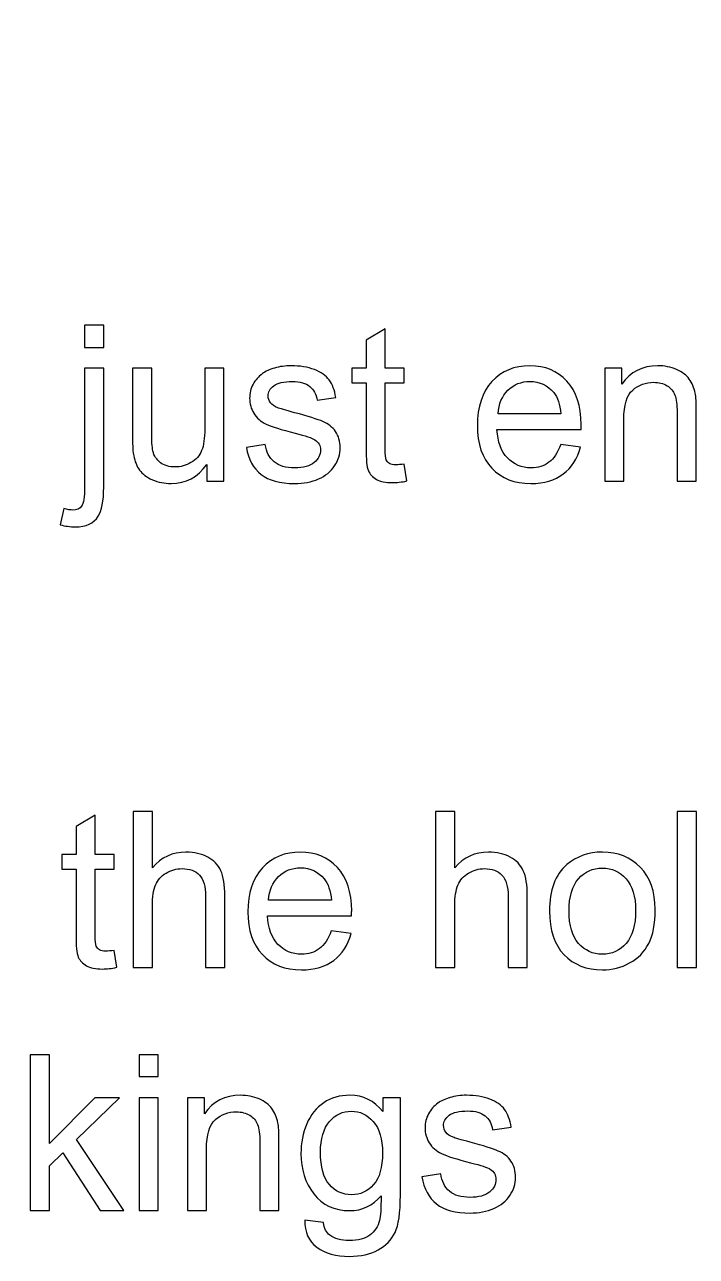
# Model space of a CAD drawing. Header units: millimetres. Extents: x -450 to 450, y -300 to 300.
# Drawn here: x -310.09 to -283.94, y -243.68 to -195.77 of the extents above; entities that cross this region are included whole.
import ezdxf

# ---------------------------------------------------------------- set-up
doc = ezdxf.new("R2010")
doc.units = ezdxf.units.MM
doc.header["$MEASUREMENT"] = 0
doc.layers.add('Layer 1', color=7, linetype='Continuous')

msp = doc.modelspace()

# ---------------------------------------------------------------- linework, layer by layer
at = {"layer": 'Layer 1', "color": 250, "lineweight": 20}
msp.add_open_spline([(-321.461, -168.1505), (-299.2962, -156.1879), (-310.5788, -223.6782), (-370.3828, -161.8616), (-370.3828, -161.8616), (-370.7652, -161.4664), (-376.4063, -158.0226), (-377.2287, -157.7008)], degree=3, knots=[0, 0, 0, 0, 0.3333333, 0.3333333, 0.3333333, 0.3333333, 1, 1, 1, 1], dxfattribs=at)
at = {"layer": 'Layer 1', "color": 250}
for points, knots in [([(-307.7544, -208.3247), (-307.7544, -208.3247), (-307.7544, -207.4611), (-307.7544, -207.4611), (-307.7544, -207.4611), (-307.7544, -207.4611), (-307.0094, -207.4611), (-307.0094, -207.4611), (-307.0094, -207.4611), (-307.0094, -207.4611), (-307.0094, -208.3247), (-307.0094, -208.3247), (-307.0094, -208.3247), (-307.0094, -208.3247), (-307.7544, -208.3247), (-307.7544, -208.3247)], [0, 0, 0, 0, 0.2, 0.2, 0.2, 0.2, 0.4, 0.4, 0.4, 0.4, 0.6, 0.6, 0.6, 0.6, 1, 1, 1, 1]), ([(-295.3098, -212.8587), (-295.3098, -212.8587), (-295.2082, -213.5162), (-295.2082, -213.5162), (-295.2082, -213.5162), (-295.417, -213.56), (-295.6047, -213.5826), (-295.7684, -213.5826), (-295.7684, -213.5826), (-296.0379, -213.5826), (-296.2467, -213.5402), (-296.3963, -213.4542), (-296.3963, -213.4542), (-296.5445, -213.3681), (-296.6489, -213.2566), (-296.7096, -213.1169), (-296.7096, -213.1169), (-296.7703, -212.9772), (-296.7999, -212.6837), (-296.7999, -212.2364), (-296.7999, -212.2364), (-296.7999, -212.2364), (-296.7999, -209.7048), (-296.7999, -209.7048), (-296.7999, -209.7048), (-296.7999, -209.7048), (-297.3502, -209.7048), (-297.3502, -209.7048), (-297.3502, -209.7048), (-297.3502, -209.7048), (-297.3502, -209.1291), (-297.3502, -209.1291), (-297.3502, -209.1291), (-297.3502, -209.1291), (-296.7999, -209.1291), (-296.7999, -209.1291), (-296.7999, -209.1291), (-296.7999, -209.1291), (-296.7999, -208.0425), (-296.7999, -208.0425), (-296.7999, -208.0425), (-296.7999, -208.0425), (-296.0548, -207.5952), (-296.0548, -207.5952), (-296.0548, -207.5952), (-296.0548, -207.5952), (-296.0548, -209.1291), (-296.0548, -209.1291), (-296.0548, -209.1291), (-296.0548, -209.1291), (-295.3098, -209.1291), (-295.3098, -209.1291), (-295.3098, -209.1291), (-295.3098, -209.1291), (-295.3098, -209.7048), (-295.3098, -209.7048), (-295.3098, -209.7048), (-295.3098, -209.7048), (-296.0548, -209.7048), (-296.0548, -209.7048), (-296.0548, -209.7048), (-296.0548, -209.7048), (-296.0548, -212.2787), (-296.0548, -212.2787), (-296.0548, -212.2787), (-296.0548, -212.4918), (-296.0421, -212.6287), (-296.0153, -212.6893), (-296.0153, -212.6893), (-295.9899, -212.75), (-295.9476, -212.798), (-295.8883, -212.8347), (-295.8883, -212.8347), (-295.829, -212.87), (-295.7444, -212.8883), (-295.6343, -212.8883), (-295.6343, -212.8883), (-295.5525, -212.8883), (-295.4438, -212.8784), (-295.3098, -212.8587)], [0, 0, 0, 0, 0.047619, 0.047619, 0.047619, 0.047619, 0.0952381, 0.0952381, 0.0952381, 0.0952381, 0.1428571, 0.1428571, 0.1428571, 0.1428571, 0.1904762, 0.1904762, 0.1904762, 0.1904762, 0.2380952, 0.2380952, 0.2380952, 0.2380952, 0.2857143, 0.2857143, 0.2857143, 0.2857143, 0.3333333, 0.3333333, 0.3333333, 0.3333333, 0.3809524, 0.3809524, 0.3809524, 0.3809524, 0.4285714, 0.4285714, 0.4285714, 0.4285714, 0.4761905, 0.4761905, 0.4761905, 0.4761905, 0.5238095, 0.5238095, 0.5238095, 0.5238095, 0.5714286, 0.5714286, 0.5714286, 0.5714286, 0.6190476, 0.6190476, 0.6190476, 0.6190476, 0.6666667, 0.6666667, 0.6666667, 0.6666667, 0.7142857, 0.7142857, 0.7142857, 0.7142857, 0.7619048, 0.7619048, 0.7619048, 0.7619048, 0.8095238, 0.8095238, 0.8095238, 0.8095238, 0.8571429, 0.8571429, 0.8571429, 0.8571429, 0.9047619, 0.9047619, 0.9047619, 0.9047619, 1, 1, 1, 1]), ([(-308.6971, -215.2223), (-308.6971, -215.2223), (-308.5602, -214.5915), (-308.5602, -214.5915), (-308.5602, -214.5915), (-308.4106, -214.6296), (-308.2935, -214.6494), (-308.2074, -214.6494), (-308.2074, -214.6494), (-308.055, -214.6494), (-307.9421, -214.5986), (-307.8673, -214.4984), (-307.8673, -214.4984), (-307.7925, -214.3982), (-307.7544, -214.1456), (-307.7544, -213.7434), (-307.7544, -213.7434), (-307.7544, -213.7434), (-307.7544, -209.1291), (-307.7544, -209.1291), (-307.7544, -209.1291), (-307.7544, -209.1291), (-307.0094, -209.1291), (-307.0094, -209.1291), (-307.0094, -209.1291), (-307.0094, -209.1291), (-307.0094, -213.759), (-307.0094, -213.759), (-307.0094, -213.759), (-307.0094, -214.2994), (-307.0799, -214.6762), (-307.221, -214.8878), (-307.221, -214.8878), (-307.4002, -215.163), (-307.698, -215.3013), (-308.1143, -215.3013), (-308.1143, -215.3013), (-308.3161, -215.3013), (-308.5094, -215.2745), (-308.6971, -215.2223)], [0, 0, 0, 0, 0.0909091, 0.0909091, 0.0909091, 0.0909091, 0.1818182, 0.1818182, 0.1818182, 0.1818182, 0.2727273, 0.2727273, 0.2727273, 0.2727273, 0.3636364, 0.3636364, 0.3636364, 0.3636364, 0.4545455, 0.4545455, 0.4545455, 0.4545455, 0.5454545, 0.5454545, 0.5454545, 0.5454545, 0.6363636, 0.6363636, 0.6363636, 0.6363636, 0.7272727, 0.7272727, 0.7272727, 0.7272727, 0.8181818, 0.8181818, 0.8181818, 0.8181818, 1, 1, 1, 1]), ([(-302.999, -213.5233), (-302.999, -213.5233), (-302.999, -212.87), (-302.999, -212.87), (-302.999, -212.87), (-303.3405, -213.3681), (-303.8033, -213.6164), (-304.3889, -213.6164), (-304.3889, -213.6164), (-304.6472, -213.6164), (-304.8885, -213.567), (-305.1128, -213.4683), (-305.1128, -213.4683), (-305.3372, -213.3681), (-305.5037, -213.2439), (-305.6124, -213.0943), (-305.6124, -213.0943), (-305.721, -212.9433), (-305.7972, -212.7599), (-305.841, -212.5426), (-305.841, -212.5426), (-305.8706, -212.3958), (-305.8861, -212.1644), (-305.8861, -211.8483), (-305.8861, -211.8483), (-305.8861, -211.8483), (-305.8861, -209.1291), (-305.8861, -209.1291), (-305.8861, -209.1291), (-305.8861, -209.1291), (-305.1411, -209.1291), (-305.1411, -209.1291), (-305.1411, -209.1291), (-305.1411, -209.1291), (-305.1411, -211.5604), (-305.1411, -211.5604), (-305.1411, -211.5604), (-305.1411, -211.9485), (-305.1255, -212.211), (-305.0959, -212.345), (-305.0959, -212.345), (-305.0493, -212.5412), (-304.9506, -212.6936), (-304.7982, -212.805), (-304.7982, -212.805), (-304.6472, -212.9165), (-304.4609, -212.973), (-304.2379, -212.973), (-304.2379, -212.973), (-304.015, -212.973), (-303.8061, -212.9165), (-303.6114, -212.8022), (-303.6114, -212.8022), (-303.4167, -212.6879), (-303.2784, -212.5313), (-303.1965, -212.3351), (-303.1965, -212.3351), (-303.1161, -212.139), (-303.0752, -211.8525), (-303.0752, -211.4786), (-303.0752, -211.4786), (-303.0752, -211.4786), (-303.0752, -209.1291), (-303.0752, -209.1291), (-303.0752, -209.1291), (-303.0752, -209.1291), (-302.3301, -209.1291), (-302.3301, -209.1291), (-302.3301, -209.1291), (-302.3301, -209.1291), (-302.3301, -213.5233), (-302.3301, -213.5233), (-302.3301, -213.5233), (-302.3301, -213.5233), (-302.999, -213.5233), (-302.999, -213.5233)], [0, 0, 0, 0, 0.05, 0.05, 0.05, 0.05, 0.1, 0.1, 0.1, 0.1, 0.15, 0.15, 0.15, 0.15, 0.2, 0.2, 0.2, 0.2, 0.25, 0.25, 0.25, 0.25, 0.3, 0.3, 0.3, 0.3, 0.35, 0.35, 0.35, 0.35, 0.4, 0.4, 0.4, 0.4, 0.45, 0.45, 0.45, 0.45, 0.5, 0.5, 0.5, 0.5, 0.55, 0.55, 0.55, 0.55, 0.6, 0.6, 0.6, 0.6, 0.65, 0.65, 0.65, 0.65, 0.7, 0.7, 0.7, 0.7, 0.75, 0.75, 0.75, 0.75, 0.8, 0.8, 0.8, 0.8, 0.85, 0.85, 0.85, 0.85, 0.9, 0.9, 0.9, 0.9, 1, 1, 1, 1]), ([(-301.4566, -212.211), (-301.4566, -212.211), (-300.72, -212.0924), (-300.72, -212.0924), (-300.72, -212.0924), (-300.6791, -212.3874), (-300.5634, -212.6131), (-300.3743, -212.7712), (-300.3743, -212.7712), (-300.1852, -212.9278), (-299.9199, -213.0068), (-299.5813, -213.0068), (-299.5813, -213.0068), (-299.2384, -213.0068), (-298.9844, -212.9377), (-298.8178, -212.798), (-298.8178, -212.798), (-298.6527, -212.6597), (-298.5695, -212.496), (-298.5695, -212.3083), (-298.5695, -212.3083), (-298.5695, -212.1404), (-298.6443, -212.0078), (-298.7924, -211.9118), (-298.7924, -211.9118), (-298.8969, -211.8455), (-299.1509, -211.7622), (-299.5544, -211.6592), (-299.5544, -211.6592), (-300.0991, -211.5223), (-300.4759, -211.4038), (-300.6876, -211.3036), (-300.6876, -211.3036), (-300.8978, -211.202), (-301.0573, -211.0637), (-301.1659, -210.8859), (-301.1659, -210.8859), (-301.2746, -210.7095), (-301.3296, -210.5134), (-301.3296, -210.2989), (-301.3296, -210.2989), (-301.3296, -210.1028), (-301.2845, -209.9221), (-301.1956, -209.7556), (-301.1956, -209.7556), (-301.1053, -209.5891), (-300.9839, -209.4508), (-300.8301, -209.3408), (-300.8301, -209.3408), (-300.7144, -209.2561), (-300.5563, -209.1841), (-300.3574, -209.1248), (-300.3574, -209.1248), (-300.157, -209.0656), (-299.9439, -209.0359), (-299.7153, -209.0359), (-299.7153, -209.0359), (-299.371, -209.0359), (-299.069, -209.0853), (-298.8094, -209.1855), (-298.8094, -209.1855), (-298.5483, -209.2843), (-298.3564, -209.4198), (-298.2322, -209.5891), (-298.2322, -209.5891), (-298.1095, -209.7599), (-298.0234, -209.987), (-297.9768, -210.2721), (-297.9768, -210.2721), (-297.9768, -210.2721), (-298.705, -210.3737), (-298.705, -210.3737), (-298.705, -210.3737), (-298.7374, -210.1451), (-298.8334, -209.9659), (-298.9914, -209.8375), (-298.9914, -209.8375), (-299.1495, -209.7091), (-299.3724, -209.6456), (-299.6617, -209.6456), (-299.6617, -209.6456), (-300.0018, -209.6456), (-300.2459, -209.702), (-300.3912, -209.8149), (-300.3912, -209.8149), (-300.5366, -209.9278), (-300.61, -210.0604), (-300.61, -210.2114), (-300.61, -210.2114), (-300.61, -210.3074), (-300.5803, -210.3949), (-300.5197, -210.4725), (-300.5197, -210.4725), (-300.459, -210.5515), (-300.3644, -210.6178), (-300.2346, -210.67), (-300.2346, -210.67), (-300.1598, -210.6982), (-299.9425, -210.7617), (-299.5784, -210.8605), (-299.5784, -210.8605), (-299.0535, -211.0002), (-298.6866, -211.1159), (-298.4778, -211.2048), (-298.4778, -211.2048), (-298.2689, -211.2937), (-298.1052, -211.425), (-297.9867, -211.5943), (-297.9867, -211.5943), (-297.8668, -211.765), (-297.8075, -211.9767), (-297.8075, -212.2307), (-297.8075, -212.2307), (-297.8075, -212.4777), (-297.8795, -212.7105), (-298.0248, -212.9292), (-298.0248, -212.9292), (-298.1701, -213.1479), (-298.379, -213.3173), (-298.6513, -213.4372), (-298.6513, -213.4372), (-298.9251, -213.5572), (-299.2341, -213.6164), (-299.5784, -213.6164), (-299.5784, -213.6164), (-300.1485, -213.6164), (-300.5846, -213.4979), (-300.8837, -213.2622), (-300.8837, -213.2622), (-301.1829, -213.0252), (-301.3734, -212.6752), (-301.4566, -212.211)], [0, 0, 0, 0, 0.0294118, 0.0294118, 0.0294118, 0.0294118, 0.0588235, 0.0588235, 0.0588235, 0.0588235, 0.0882353, 0.0882353, 0.0882353, 0.0882353, 0.1176471, 0.1176471, 0.1176471, 0.1176471, 0.1470588, 0.1470588, 0.1470588, 0.1470588, 0.1764706, 0.1764706, 0.1764706, 0.1764706, 0.2058824, 0.2058824, 0.2058824, 0.2058824, 0.2352941, 0.2352941, 0.2352941, 0.2352941, 0.2647059, 0.2647059, 0.2647059, 0.2647059, 0.2941176, 0.2941176, 0.2941176, 0.2941176, 0.3235294, 0.3235294, 0.3235294, 0.3235294, 0.3529412, 0.3529412, 0.3529412, 0.3529412, 0.3823529, 0.3823529, 0.3823529, 0.3823529, 0.4117647, 0.4117647, 0.4117647, 0.4117647, 0.4411765, 0.4411765, 0.4411765, 0.4411765, 0.4705882, 0.4705882, 0.4705882, 0.4705882, 0.5, 0.5, 0.5, 0.5, 0.5294118, 0.5294118, 0.5294118, 0.5294118, 0.5588235, 0.5588235, 0.5588235, 0.5588235, 0.5882353, 0.5882353, 0.5882353, 0.5882353, 0.6176471, 0.6176471, 0.6176471, 0.6176471, 0.6470588, 0.6470588, 0.6470588, 0.6470588, 0.6764706, 0.6764706, 0.6764706, 0.6764706, 0.7058824, 0.7058824, 0.7058824, 0.7058824, 0.7352941, 0.7352941, 0.7352941, 0.7352941, 0.7647059, 0.7647059, 0.7647059, 0.7647059, 0.7941176, 0.7941176, 0.7941176, 0.7941176, 0.8235294, 0.8235294, 0.8235294, 0.8235294, 0.8529412, 0.8529412, 0.8529412, 0.8529412, 0.8823529, 0.8823529, 0.8823529, 0.8823529, 0.9117647, 0.9117647, 0.9117647, 0.9117647, 0.9411765, 0.9411765, 0.9411765, 0.9411765, 1, 1, 1, 1]), ([(-289.2251, -212.1009), (-289.2251, -212.1009), (-288.4546, -212.2025), (-288.4546, -212.2025), (-288.4546, -212.2025), (-288.5746, -212.6498), (-288.7989, -212.9984), (-289.1263, -213.2453), (-289.1263, -213.2453), (-289.4537, -213.4923), (-289.8714, -213.6164), (-290.3808, -213.6164), (-290.3808, -213.6164), (-291.0214, -213.6164), (-291.5294, -213.4189), (-291.9048, -213.0238), (-291.9048, -213.0238), (-292.2802, -212.6301), (-292.4678, -212.0755), (-292.4678, -211.3629), (-292.4678, -211.3629), (-292.4678, -210.6263), (-292.2787, -210.0534), (-291.8992, -209.647), (-291.8992, -209.647), (-291.5196, -209.2391), (-291.0271, -209.0359), (-290.4217, -209.0359), (-290.4217, -209.0359), (-289.8361, -209.0359), (-289.3577, -209.2349), (-288.9866, -209.6343), (-288.9866, -209.6343), (-288.6155, -210.0336), (-288.4292, -210.5952), (-288.4292, -211.3191), (-288.4292, -211.3191), (-288.4292, -211.3629), (-288.4306, -211.4292), (-288.4334, -211.5167), (-288.4334, -211.5167), (-288.4334, -211.5167), (-291.7058, -211.5167), (-291.7058, -211.5167), (-291.7058, -211.5167), (-291.6776, -211.9979), (-291.5421, -212.3676), (-291.2966, -212.623), (-291.2966, -212.623), (-291.0525, -212.8784), (-290.7463, -213.0068), (-290.3808, -213.0068), (-290.3808, -213.0068), (-290.1084, -213.0068), (-289.8756, -212.9349), (-289.6837, -212.7909), (-289.6837, -212.7909), (-289.4904, -212.647), (-289.338, -212.417), (-289.2251, -212.1009)], [0, 0, 0, 0, 0.0625, 0.0625, 0.0625, 0.0625, 0.125, 0.125, 0.125, 0.125, 0.1875, 0.1875, 0.1875, 0.1875, 0.25, 0.25, 0.25, 0.25, 0.3125, 0.3125, 0.3125, 0.3125, 0.375, 0.375, 0.375, 0.375, 0.4375, 0.4375, 0.4375, 0.4375, 0.5, 0.5, 0.5, 0.5, 0.5625, 0.5625, 0.5625, 0.5625, 0.625, 0.625, 0.625, 0.625, 0.6875, 0.6875, 0.6875, 0.6875, 0.75, 0.75, 0.75, 0.75, 0.8125, 0.8125, 0.8125, 0.8125, 0.875, 0.875, 0.875, 0.875, 1, 1, 1, 1]), ([(-287.5134, -213.5233), (-287.5134, -213.5233), (-287.5134, -209.1291), (-287.5134, -209.1291), (-287.5134, -209.1291), (-287.5134, -209.1291), (-286.8445, -209.1291), (-286.8445, -209.1291), (-286.8445, -209.1291), (-286.8445, -209.1291), (-286.8445, -209.7528), (-286.8445, -209.7528), (-286.8445, -209.7528), (-286.5228, -209.2744), (-286.0571, -209.0359), (-285.4489, -209.0359), (-285.4489, -209.0359), (-285.1836, -209.0359), (-284.9409, -209.0839), (-284.7194, -209.1785), (-284.7194, -209.1785), (-284.4978, -209.273), (-284.3313, -209.3986), (-284.2213, -209.5524), (-284.2213, -209.5524), (-284.1112, -209.7062), (-284.0336, -209.8897), (-283.9898, -210.1013), (-283.9898, -210.1013), (-283.963, -210.2396), (-283.9489, -210.4809), (-283.9489, -210.8252), (-283.9489, -210.8252), (-283.9489, -210.8252), (-283.9489, -213.5233), (-283.9489, -213.5233), (-283.9489, -213.5233), (-283.9489, -213.5233), (-284.694, -213.5233), (-284.694, -213.5233), (-284.694, -213.5233), (-284.694, -213.5233), (-284.694, -210.8535), (-284.694, -210.8535), (-284.694, -210.8535), (-284.694, -210.5501), (-284.7222, -210.3229), (-284.7801, -210.1733), (-284.7801, -210.1733), (-284.8379, -210.0237), (-284.9409, -209.9038), (-285.0877, -209.8135), (-285.0877, -209.8135), (-285.2344, -209.7246), (-285.408, -209.6794), (-285.6056, -209.6794), (-285.6056, -209.6794), (-285.9217, -209.6794), (-286.194, -209.7796), (-286.424, -209.9814), (-286.424, -209.9814), (-286.654, -210.1818), (-286.7683, -210.5642), (-286.7683, -211.1258), (-286.7683, -211.1258), (-286.7683, -211.1258), (-286.7683, -213.5233), (-286.7683, -213.5233), (-286.7683, -213.5233), (-286.7683, -213.5233), (-287.5134, -213.5233), (-287.5134, -213.5233)], [0, 0, 0, 0, 0.0526316, 0.0526316, 0.0526316, 0.0526316, 0.1052632, 0.1052632, 0.1052632, 0.1052632, 0.1578947, 0.1578947, 0.1578947, 0.1578947, 0.2105263, 0.2105263, 0.2105263, 0.2105263, 0.2631579, 0.2631579, 0.2631579, 0.2631579, 0.3157895, 0.3157895, 0.3157895, 0.3157895, 0.3684211, 0.3684211, 0.3684211, 0.3684211, 0.4210526, 0.4210526, 0.4210526, 0.4210526, 0.4736842, 0.4736842, 0.4736842, 0.4736842, 0.5263158, 0.5263158, 0.5263158, 0.5263158, 0.5789474, 0.5789474, 0.5789474, 0.5789474, 0.6315789, 0.6315789, 0.6315789, 0.6315789, 0.6842105, 0.6842105, 0.6842105, 0.6842105, 0.7368421, 0.7368421, 0.7368421, 0.7368421, 0.7894737, 0.7894737, 0.7894737, 0.7894737, 0.8421053, 0.8421053, 0.8421053, 0.8421053, 0.8947368, 0.8947368, 0.8947368, 0.8947368, 1, 1, 1, 1]), ([(-291.6635, -210.9071), (-291.6635, -210.9071), (-289.2166, -210.9071), (-289.2166, -210.9071), (-289.2166, -210.9071), (-289.2491, -210.5374), (-289.3436, -210.2608), (-289.4974, -210.0759), (-289.4974, -210.0759), (-289.7331, -209.7895), (-290.0407, -209.6456), (-290.4175, -209.6456), (-290.4175, -209.6456), (-290.759, -209.6456), (-291.0454, -209.7599), (-291.2783, -209.9885), (-291.2783, -209.9885), (-291.5097, -210.2171), (-291.6381, -210.5233), (-291.6635, -210.9071)], [0, 0, 0, 0, 0.1666667, 0.1666667, 0.1666667, 0.1666667, 0.3333333, 0.3333333, 0.3333333, 0.3333333, 0.5, 0.5, 0.5, 0.5, 0.6666667, 0.6666667, 0.6666667, 0.6666667, 1, 1, 1, 1]), ([(-306.596, -231.7761), (-306.596, -231.7761), (-306.4944, -232.4336), (-306.4944, -232.4336), (-306.4944, -232.4336), (-306.7032, -232.4774), (-306.8909, -232.5), (-307.0546, -232.5), (-307.0546, -232.5), (-307.3241, -232.5), (-307.5329, -232.4576), (-307.6825, -232.3716), (-307.6825, -232.3716), (-307.8307, -232.2855), (-307.9351, -232.174), (-307.9958, -232.0343), (-307.9958, -232.0343), (-308.0565, -231.8946), (-308.0861, -231.6011), (-308.0861, -231.1538), (-308.0861, -231.1538), (-308.0861, -231.1538), (-308.0861, -228.6222), (-308.0861, -228.6222), (-308.0861, -228.6222), (-308.0861, -228.6222), (-308.6364, -228.6222), (-308.6364, -228.6222), (-308.6364, -228.6222), (-308.6364, -228.6222), (-308.6364, -228.0465), (-308.6364, -228.0465), (-308.6364, -228.0465), (-308.6364, -228.0465), (-308.0861, -228.0465), (-308.0861, -228.0465), (-308.0861, -228.0465), (-308.0861, -228.0465), (-308.0861, -226.9599), (-308.0861, -226.9599), (-308.0861, -226.9599), (-308.0861, -226.9599), (-307.341, -226.5126), (-307.341, -226.5126), (-307.341, -226.5126), (-307.341, -226.5126), (-307.341, -228.0465), (-307.341, -228.0465), (-307.341, -228.0465), (-307.341, -228.0465), (-306.596, -228.0465), (-306.596, -228.0465), (-306.596, -228.0465), (-306.596, -228.0465), (-306.596, -228.6222), (-306.596, -228.6222), (-306.596, -228.6222), (-306.596, -228.6222), (-307.341, -228.6222), (-307.341, -228.6222), (-307.341, -228.6222), (-307.341, -228.6222), (-307.341, -231.1961), (-307.341, -231.1961), (-307.341, -231.1961), (-307.341, -231.4092), (-307.3283, -231.5461), (-307.3015, -231.6067), (-307.3015, -231.6067), (-307.2761, -231.6674), (-307.2338, -231.7154), (-307.1745, -231.7521), (-307.1745, -231.7521), (-307.1152, -231.7874), (-307.0306, -231.8057), (-306.9205, -231.8057), (-306.9205, -231.8057), (-306.8387, -231.8057), (-306.73, -231.7958), (-306.596, -231.7761)], [0, 0, 0, 0, 0.047619, 0.047619, 0.047619, 0.047619, 0.0952381, 0.0952381, 0.0952381, 0.0952381, 0.1428571, 0.1428571, 0.1428571, 0.1428571, 0.1904762, 0.1904762, 0.1904762, 0.1904762, 0.2380952, 0.2380952, 0.2380952, 0.2380952, 0.2857143, 0.2857143, 0.2857143, 0.2857143, 0.3333333, 0.3333333, 0.3333333, 0.3333333, 0.3809524, 0.3809524, 0.3809524, 0.3809524, 0.4285714, 0.4285714, 0.4285714, 0.4285714, 0.4761905, 0.4761905, 0.4761905, 0.4761905, 0.5238095, 0.5238095, 0.5238095, 0.5238095, 0.5714286, 0.5714286, 0.5714286, 0.5714286, 0.6190476, 0.6190476, 0.6190476, 0.6190476, 0.6666667, 0.6666667, 0.6666667, 0.6666667, 0.7142857, 0.7142857, 0.7142857, 0.7142857, 0.7619048, 0.7619048, 0.7619048, 0.7619048, 0.8095238, 0.8095238, 0.8095238, 0.8095238, 0.8571429, 0.8571429, 0.8571429, 0.8571429, 0.9047619, 0.9047619, 0.9047619, 0.9047619, 1, 1, 1, 1]), ([(-305.8608, -232.4407), (-305.8608, -232.4407), (-305.8608, -226.3785), (-305.8608, -226.3785), (-305.8608, -226.3785), (-305.8608, -226.3785), (-305.1157, -226.3785), (-305.1157, -226.3785), (-305.1157, -226.3785), (-305.1157, -226.3785), (-305.1157, -228.5601), (-305.1157, -228.5601), (-305.1157, -228.5601), (-304.77, -228.1551), (-304.334, -227.9533), (-303.8062, -227.9533), (-303.8062, -227.9533), (-303.4831, -227.9533), (-303.2023, -228.0168), (-302.9624, -228.1453), (-302.9624, -228.1453), (-302.7239, -228.2737), (-302.5531, -228.4501), (-302.4501, -228.6758), (-302.4501, -228.6758), (-302.3471, -228.9016), (-302.2963, -229.2304), (-302.2963, -229.6594), (-302.2963, -229.6594), (-302.2963, -229.6594), (-302.2963, -232.4407), (-302.2963, -232.4407), (-302.2963, -232.4407), (-302.2963, -232.4407), (-303.0414, -232.4407), (-303.0414, -232.4407), (-303.0414, -232.4407), (-303.0414, -232.4407), (-303.0414, -229.6622), (-303.0414, -229.6622), (-303.0414, -229.6622), (-303.0414, -229.2911), (-303.1218, -229.0202), (-303.2813, -228.8508), (-303.2813, -228.8508), (-303.4421, -228.6815), (-303.6679, -228.5968), (-303.9614, -228.5968), (-303.9614, -228.5968), (-304.1802, -228.5968), (-304.3862, -228.6533), (-304.5795, -228.7676), (-304.5795, -228.7676), (-304.7728, -228.8819), (-304.9097, -229.0371), (-304.993, -229.2332), (-304.993, -229.2332), (-305.0748, -229.428), (-305.1157, -229.6975), (-305.1157, -230.0418), (-305.1157, -230.0418), (-305.1157, -230.0418), (-305.1157, -232.4407), (-305.1157, -232.4407), (-305.1157, -232.4407), (-305.1157, -232.4407), (-305.8608, -232.4407), (-305.8608, -232.4407)], [0, 0, 0, 0, 0.0555556, 0.0555556, 0.0555556, 0.0555556, 0.1111111, 0.1111111, 0.1111111, 0.1111111, 0.1666667, 0.1666667, 0.1666667, 0.1666667, 0.2222222, 0.2222222, 0.2222222, 0.2222222, 0.2777778, 0.2777778, 0.2777778, 0.2777778, 0.3333333, 0.3333333, 0.3333333, 0.3333333, 0.3888889, 0.3888889, 0.3888889, 0.3888889, 0.4444444, 0.4444444, 0.4444444, 0.4444444, 0.5, 0.5, 0.5, 0.5, 0.5555556, 0.5555556, 0.5555556, 0.5555556, 0.6111111, 0.6111111, 0.6111111, 0.6111111, 0.6666667, 0.6666667, 0.6666667, 0.6666667, 0.7222222, 0.7222222, 0.7222222, 0.7222222, 0.7777778, 0.7777778, 0.7777778, 0.7777778, 0.8333333, 0.8333333, 0.8333333, 0.8333333, 0.8888889, 0.8888889, 0.8888889, 0.8888889, 1, 1, 1, 1]), ([(-294.0907, -232.4407), (-294.0907, -232.4407), (-294.0907, -226.3785), (-294.0907, -226.3785), (-294.0907, -226.3785), (-294.0907, -226.3785), (-293.3456, -226.3785), (-293.3456, -226.3785), (-293.3456, -226.3785), (-293.3456, -226.3785), (-293.3456, -228.5601), (-293.3456, -228.5601), (-293.3456, -228.5601), (-292.9999, -228.1551), (-292.5639, -227.9533), (-292.0361, -227.9533), (-292.0361, -227.9533), (-291.713, -227.9533), (-291.4322, -228.0168), (-291.1923, -228.1453), (-291.1923, -228.1453), (-290.9538, -228.2737), (-290.783, -228.4501), (-290.68, -228.6758), (-290.68, -228.6758), (-290.577, -228.9016), (-290.5262, -229.2304), (-290.5262, -229.6594), (-290.5262, -229.6594), (-290.5262, -229.6594), (-290.5262, -232.4407), (-290.5262, -232.4407), (-290.5262, -232.4407), (-290.5262, -232.4407), (-291.2713, -232.4407), (-291.2713, -232.4407), (-291.2713, -232.4407), (-291.2713, -232.4407), (-291.2713, -229.6622), (-291.2713, -229.6622), (-291.2713, -229.6622), (-291.2713, -229.2911), (-291.3517, -229.0202), (-291.5112, -228.8508), (-291.5112, -228.8508), (-291.672, -228.6815), (-291.8978, -228.5968), (-292.1913, -228.5968), (-292.1913, -228.5968), (-292.4101, -228.5968), (-292.6161, -228.6533), (-292.8094, -228.7676), (-292.8094, -228.7676), (-293.0027, -228.8819), (-293.1396, -229.0371), (-293.2229, -229.2332), (-293.2229, -229.2332), (-293.3047, -229.428), (-293.3456, -229.6975), (-293.3456, -230.0418), (-293.3456, -230.0418), (-293.3456, -230.0418), (-293.3456, -232.4407), (-293.3456, -232.4407), (-293.3456, -232.4407), (-293.3456, -232.4407), (-294.0907, -232.4407), (-294.0907, -232.4407)], [0, 0, 0, 0, 0.0555556, 0.0555556, 0.0555556, 0.0555556, 0.1111111, 0.1111111, 0.1111111, 0.1111111, 0.1666667, 0.1666667, 0.1666667, 0.1666667, 0.2222222, 0.2222222, 0.2222222, 0.2222222, 0.2777778, 0.2777778, 0.2777778, 0.2777778, 0.3333333, 0.3333333, 0.3333333, 0.3333333, 0.3888889, 0.3888889, 0.3888889, 0.3888889, 0.4444444, 0.4444444, 0.4444444, 0.4444444, 0.5, 0.5, 0.5, 0.5, 0.5555556, 0.5555556, 0.5555556, 0.5555556, 0.6111111, 0.6111111, 0.6111111, 0.6111111, 0.6666667, 0.6666667, 0.6666667, 0.6666667, 0.7222222, 0.7222222, 0.7222222, 0.7222222, 0.7777778, 0.7777778, 0.7777778, 0.7777778, 0.8333333, 0.8333333, 0.8333333, 0.8333333, 0.8888889, 0.8888889, 0.8888889, 0.8888889, 1, 1, 1, 1]), ([(-284.6898, -232.4407), (-284.6898, -232.4407), (-284.6898, -226.3785), (-284.6898, -226.3785), (-284.6898, -226.3785), (-284.6898, -226.3785), (-283.9448, -226.3785), (-283.9448, -226.3785), (-283.9448, -226.3785), (-283.9448, -226.3785), (-283.9448, -232.4407), (-283.9448, -232.4407), (-283.9448, -232.4407), (-283.9448, -232.4407), (-284.6898, -232.4407), (-284.6898, -232.4407)], [0, 0, 0, 0, 0.2, 0.2, 0.2, 0.2, 0.4, 0.4, 0.4, 0.4, 0.6, 0.6, 0.6, 0.6, 1, 1, 1, 1]), ([(-298.1547, -231.0183), (-298.1547, -231.0183), (-297.3842, -231.1199), (-297.3842, -231.1199), (-297.3842, -231.1199), (-297.5042, -231.5672), (-297.7285, -231.9158), (-298.0559, -232.1627), (-298.0559, -232.1627), (-298.3833, -232.4097), (-298.801, -232.5338), (-299.3104, -232.5338), (-299.3104, -232.5338), (-299.951, -232.5338), (-300.459, -232.3363), (-300.8344, -231.9412), (-300.8344, -231.9412), (-301.2098, -231.5475), (-301.3974, -230.9929), (-301.3974, -230.2803), (-301.3974, -230.2803), (-301.3974, -229.5437), (-301.2083, -228.9708), (-300.8288, -228.5644), (-300.8288, -228.5644), (-300.4492, -228.1565), (-299.9567, -227.9533), (-299.3513, -227.9533), (-299.3513, -227.9533), (-298.7657, -227.9533), (-298.2873, -228.1523), (-297.9162, -228.5517), (-297.9162, -228.5517), (-297.5451, -228.951), (-297.3588, -229.5126), (-297.3588, -230.2365), (-297.3588, -230.2365), (-297.3588, -230.2803), (-297.3602, -230.3466), (-297.363, -230.4341), (-297.363, -230.4341), (-297.363, -230.4341), (-300.6354, -230.4341), (-300.6354, -230.4341), (-300.6354, -230.4341), (-300.6072, -230.9153), (-300.4717, -231.285), (-300.2262, -231.5404), (-300.2262, -231.5404), (-299.9821, -231.7958), (-299.6759, -231.9242), (-299.3104, -231.9242), (-299.3104, -231.9242), (-299.038, -231.9242), (-298.8052, -231.8523), (-298.6133, -231.7083), (-298.6133, -231.7083), (-298.42, -231.5644), (-298.2676, -231.3344), (-298.1547, -231.0183)], [0, 0, 0, 0, 0.0625, 0.0625, 0.0625, 0.0625, 0.125, 0.125, 0.125, 0.125, 0.1875, 0.1875, 0.1875, 0.1875, 0.25, 0.25, 0.25, 0.25, 0.3125, 0.3125, 0.3125, 0.3125, 0.375, 0.375, 0.375, 0.375, 0.4375, 0.4375, 0.4375, 0.4375, 0.5, 0.5, 0.5, 0.5, 0.5625, 0.5625, 0.5625, 0.5625, 0.625, 0.625, 0.625, 0.625, 0.6875, 0.6875, 0.6875, 0.6875, 0.75, 0.75, 0.75, 0.75, 0.8125, 0.8125, 0.8125, 0.8125, 0.875, 0.875, 0.875, 0.875, 1, 1, 1, 1]), ([(-289.6612, -230.2436), (-289.6612, -229.4322), (-289.4354, -228.8311), (-288.9825, -228.4402), (-288.9825, -228.4402), (-288.6057, -228.1156), (-288.1442, -227.9533), (-287.601, -227.9533), (-287.601, -227.9533), (-286.9984, -227.9533), (-286.5045, -228.1509), (-286.1207, -228.546), (-286.1207, -228.546), (-285.7383, -228.9397), (-285.5464, -229.4858), (-285.5464, -230.1815), (-285.5464, -230.1815), (-285.5464, -230.7459), (-285.631, -231.189), (-285.8004, -231.5122), (-285.8004, -231.5122), (-285.9697, -231.8353), (-286.2167, -232.0865), (-286.5412, -232.2657), (-286.5412, -232.2657), (-286.8644, -232.4449), (-287.2186, -232.5338), (-287.601, -232.5338), (-287.601, -232.5338), (-288.2162, -232.5338), (-288.7129, -232.3377), (-289.0925, -231.944), (-289.0925, -231.944), (-289.4721, -231.5503), (-289.6612, -230.983), (-289.6612, -230.2436)], [0, 0, 0, 0, 0.1, 0.1, 0.1, 0.1, 0.2, 0.2, 0.2, 0.2, 0.3, 0.3, 0.3, 0.3, 0.4, 0.4, 0.4, 0.4, 0.5, 0.5, 0.5, 0.5, 0.6, 0.6, 0.6, 0.6, 0.7, 0.7, 0.7, 0.7, 0.8, 0.8, 0.8, 0.8, 1, 1, 1, 1]), ([(-300.5931, -229.8245), (-300.5931, -229.8245), (-298.1462, -229.8245), (-298.1462, -229.8245), (-298.1462, -229.8245), (-298.1787, -229.4548), (-298.2732, -229.1782), (-298.427, -228.9933), (-298.427, -228.9933), (-298.6627, -228.7069), (-298.9703, -228.563), (-299.3471, -228.563), (-299.3471, -228.563), (-299.6886, -228.563), (-299.975, -228.6773), (-300.2079, -228.9059), (-300.2079, -228.9059), (-300.4393, -229.1345), (-300.5677, -229.4407), (-300.5931, -229.8245)], [0, 0, 0, 0, 0.1666667, 0.1666667, 0.1666667, 0.1666667, 0.3333333, 0.3333333, 0.3333333, 0.3333333, 0.5, 0.5, 0.5, 0.5, 0.6666667, 0.6666667, 0.6666667, 0.6666667, 1, 1, 1, 1]), ([(-288.8992, -230.245), (-288.8992, -230.8066), (-288.7764, -231.2271), (-288.5309, -231.5051), (-288.5309, -231.5051), (-288.2839, -231.7845), (-287.9749, -231.9242), (-287.601, -231.9242), (-287.601, -231.9242), (-287.2313, -231.9242), (-286.9236, -231.7845), (-286.6767, -231.5037), (-286.6767, -231.5037), (-286.4312, -231.2229), (-286.3084, -230.7953), (-286.3084, -230.221), (-286.3084, -230.221), (-286.3084, -229.6791), (-286.4326, -229.2685), (-286.6795, -228.9905), (-286.6795, -228.9905), (-286.9265, -228.7111), (-287.2341, -228.5714), (-287.601, -228.5714), (-287.601, -228.5714), (-287.9749, -228.5714), (-288.2839, -228.7097), (-288.5309, -228.9877), (-288.5309, -228.9877), (-288.7764, -229.2657), (-288.8992, -229.6848), (-288.8992, -230.245)], [0, 0, 0, 0, 0.1111111, 0.1111111, 0.1111111, 0.1111111, 0.2222222, 0.2222222, 0.2222222, 0.2222222, 0.3333333, 0.3333333, 0.3333333, 0.3333333, 0.4444444, 0.4444444, 0.4444444, 0.4444444, 0.5555556, 0.5555556, 0.5555556, 0.5555556, 0.6666667, 0.6666667, 0.6666667, 0.6666667, 0.7777778, 0.7777778, 0.7777778, 0.7777778, 1, 1, 1, 1]), ([(-309.8641, -241.8994), (-309.8641, -241.8994), (-309.8641, -235.8372), (-309.8641, -235.8372), (-309.8641, -235.8372), (-309.8641, -235.8372), (-309.119, -235.8372), (-309.119, -235.8372), (-309.119, -235.8372), (-309.119, -235.8372), (-309.119, -239.2902), (-309.119, -239.2902), (-309.119, -239.2902), (-309.119, -239.2902), (-307.3579, -237.5052), (-307.3579, -237.5052), (-307.3579, -237.5052), (-307.3579, -237.5052), (-306.3956, -237.5052), (-306.3956, -237.5052), (-306.3956, -237.5052), (-306.3956, -237.5052), (-308.072, -239.1378), (-308.072, -239.1378), (-308.072, -239.1378), (-308.072, -239.1378), (-306.2262, -241.8994), (-306.2262, -241.8994), (-306.2262, -241.8994), (-306.2262, -241.8994), (-307.1434, -241.8994), (-307.1434, -241.8994), (-307.1434, -241.8994), (-307.1434, -241.8994), (-308.6025, -239.6543), (-308.6025, -239.6543), (-308.6025, -239.6543), (-308.6025, -239.6543), (-309.119, -240.1567), (-309.119, -240.1567), (-309.119, -240.1567), (-309.119, -240.1567), (-309.119, -241.8994), (-309.119, -241.8994), (-309.119, -241.8994), (-309.119, -241.8994), (-309.8641, -241.8994), (-309.8641, -241.8994)], [0, 0, 0, 0, 0.0769231, 0.0769231, 0.0769231, 0.0769231, 0.1538462, 0.1538462, 0.1538462, 0.1538462, 0.2307692, 0.2307692, 0.2307692, 0.2307692, 0.3076923, 0.3076923, 0.3076923, 0.3076923, 0.3846154, 0.3846154, 0.3846154, 0.3846154, 0.4615385, 0.4615385, 0.4615385, 0.4615385, 0.5384615, 0.5384615, 0.5384615, 0.5384615, 0.6153846, 0.6153846, 0.6153846, 0.6153846, 0.6923077, 0.6923077, 0.6923077, 0.6923077, 0.7692308, 0.7692308, 0.7692308, 0.7692308, 0.8461538, 0.8461538, 0.8461538, 0.8461538, 1, 1, 1, 1]), ([(-305.6335, -236.6839), (-305.6335, -236.6839), (-305.6335, -235.8372), (-305.6335, -235.8372), (-305.6335, -235.8372), (-305.6335, -235.8372), (-304.8884, -235.8372), (-304.8884, -235.8372), (-304.8884, -235.8372), (-304.8884, -235.8372), (-304.8884, -236.6839), (-304.8884, -236.6839), (-304.8884, -236.6839), (-304.8884, -236.6839), (-305.6335, -236.6839), (-305.6335, -236.6839)], [0, 0, 0, 0, 0.2, 0.2, 0.2, 0.2, 0.4, 0.4, 0.4, 0.4, 0.6, 0.6, 0.6, 0.6, 1, 1, 1, 1]), ([(-305.6335, -241.8994), (-305.6335, -241.8994), (-305.6335, -237.5052), (-305.6335, -237.5052), (-305.6335, -237.5052), (-305.6335, -237.5052), (-304.8884, -237.5052), (-304.8884, -237.5052), (-304.8884, -237.5052), (-304.8884, -237.5052), (-304.8884, -241.8994), (-304.8884, -241.8994), (-304.8884, -241.8994), (-304.8884, -241.8994), (-305.6335, -241.8994), (-305.6335, -241.8994)], [0, 0, 0, 0, 0.2, 0.2, 0.2, 0.2, 0.4, 0.4, 0.4, 0.4, 0.6, 0.6, 0.6, 0.6, 1, 1, 1, 1]), ([(-303.7525, -241.8994), (-303.7525, -241.8994), (-303.7525, -237.5052), (-303.7525, -237.5052), (-303.7525, -237.5052), (-303.7525, -237.5052), (-303.0836, -237.5052), (-303.0836, -237.5052), (-303.0836, -237.5052), (-303.0836, -237.5052), (-303.0836, -238.1289), (-303.0836, -238.1289), (-303.0836, -238.1289), (-302.7619, -237.6505), (-302.2962, -237.412), (-301.688, -237.412), (-301.688, -237.412), (-301.4227, -237.412), (-301.18, -237.46), (-300.9585, -237.5546), (-300.9585, -237.5546), (-300.7369, -237.6491), (-300.5704, -237.7747), (-300.4604, -237.9285), (-300.4604, -237.9285), (-300.3503, -238.0823), (-300.2727, -238.2658), (-300.2289, -238.4774), (-300.2289, -238.4774), (-300.2021, -238.6157), (-300.188, -238.857), (-300.188, -239.2013), (-300.188, -239.2013), (-300.188, -239.2013), (-300.188, -241.8994), (-300.188, -241.8994), (-300.188, -241.8994), (-300.188, -241.8994), (-300.9331, -241.8994), (-300.9331, -241.8994), (-300.9331, -241.8994), (-300.9331, -241.8994), (-300.9331, -239.2296), (-300.9331, -239.2296), (-300.9331, -239.2296), (-300.9331, -238.9262), (-300.9613, -238.699), (-301.0192, -238.5494), (-301.0192, -238.5494), (-301.077, -238.3998), (-301.18, -238.2799), (-301.3268, -238.1896), (-301.3268, -238.1896), (-301.4735, -238.1007), (-301.6471, -238.0555), (-301.8447, -238.0555), (-301.8447, -238.0555), (-302.1608, -238.0555), (-302.4331, -238.1557), (-302.6631, -238.3575), (-302.6631, -238.3575), (-302.8931, -238.5579), (-303.0074, -238.9403), (-303.0074, -239.5019), (-303.0074, -239.5019), (-303.0074, -239.5019), (-303.0074, -241.8994), (-303.0074, -241.8994), (-303.0074, -241.8994), (-303.0074, -241.8994), (-303.7525, -241.8994), (-303.7525, -241.8994)], [0, 0, 0, 0, 0.0526316, 0.0526316, 0.0526316, 0.0526316, 0.1052632, 0.1052632, 0.1052632, 0.1052632, 0.1578947, 0.1578947, 0.1578947, 0.1578947, 0.2105263, 0.2105263, 0.2105263, 0.2105263, 0.2631579, 0.2631579, 0.2631579, 0.2631579, 0.3157895, 0.3157895, 0.3157895, 0.3157895, 0.3684211, 0.3684211, 0.3684211, 0.3684211, 0.4210526, 0.4210526, 0.4210526, 0.4210526, 0.4736842, 0.4736842, 0.4736842, 0.4736842, 0.5263158, 0.5263158, 0.5263158, 0.5263158, 0.5789474, 0.5789474, 0.5789474, 0.5789474, 0.6315789, 0.6315789, 0.6315789, 0.6315789, 0.6842105, 0.6842105, 0.6842105, 0.6842105, 0.7368421, 0.7368421, 0.7368421, 0.7368421, 0.7894737, 0.7894737, 0.7894737, 0.7894737, 0.8421053, 0.8421053, 0.8421053, 0.8421053, 0.8947368, 0.8947368, 0.8947368, 0.8947368, 1, 1, 1, 1]), ([(-299.1805, -242.2635), (-299.1805, -242.2635), (-298.4608, -242.3651), (-298.4608, -242.3651), (-298.4608, -242.3651), (-298.4312, -242.588), (-298.3465, -242.7503), (-298.2082, -242.8533), (-298.2082, -242.8533), (-298.0234, -242.9902), (-297.7708, -243.0593), (-297.4504, -243.0593), (-297.4504, -243.0593), (-297.1061, -243.0593), (-296.8394, -242.9902), (-296.6518, -242.8533), (-296.6518, -242.8533), (-296.4641, -242.7164), (-296.3371, -242.5231), (-296.2708, -242.2762), (-296.2708, -242.2762), (-296.2327, -242.1252), (-296.2143, -241.8077), (-296.2171, -241.3237), (-296.2171, -241.3237), (-296.5431, -241.7075), (-296.9481, -241.8994), (-297.4335, -241.8994), (-297.4335, -241.8994), (-298.0375, -241.8994), (-298.506, -241.6821), (-298.8362, -241.2461), (-298.8362, -241.2461), (-299.1678, -240.8114), (-299.3329, -240.2893), (-299.3329, -239.6811), (-299.3329, -239.6811), (-299.3329, -239.262), (-299.2567, -238.8754), (-299.1057, -238.5212), (-299.1057, -238.5212), (-298.9547, -238.167), (-298.7346, -237.8947), (-298.4467, -237.7013), (-298.4467, -237.7013), (-298.1588, -237.508), (-297.8202, -237.412), (-297.4307, -237.412), (-297.4307, -237.412), (-296.9128, -237.412), (-296.4852, -237.6237), (-296.1494, -238.0471), (-296.1494, -238.0471), (-296.1494, -238.0471), (-296.1494, -237.5052), (-296.1494, -237.5052), (-296.1494, -237.5052), (-296.1494, -237.5052), (-295.4636, -237.5052), (-295.4636, -237.5052), (-295.4636, -237.5052), (-295.4636, -237.5052), (-295.4636, -241.2997), (-295.4636, -241.2997), (-295.4636, -241.2997), (-295.4636, -241.9841), (-295.5327, -242.4681), (-295.6724, -242.7531), (-295.6724, -242.7531), (-295.8107, -243.0382), (-296.0323, -243.2639), (-296.3328, -243.4291), (-296.3328, -243.4291), (-296.6348, -243.5942), (-297.0059, -243.6774), (-297.4462, -243.6774), (-297.4462, -243.6774), (-297.9697, -243.6774), (-298.3917, -243.5603), (-298.7134, -243.3246), (-298.7134, -243.3246), (-299.0365, -243.0904), (-299.1918, -242.7362), (-299.1805, -242.2635)], [0, 0, 0, 0, 0.0454545, 0.0454545, 0.0454545, 0.0454545, 0.0909091, 0.0909091, 0.0909091, 0.0909091, 0.1363636, 0.1363636, 0.1363636, 0.1363636, 0.1818182, 0.1818182, 0.1818182, 0.1818182, 0.2272727, 0.2272727, 0.2272727, 0.2272727, 0.2727273, 0.2727273, 0.2727273, 0.2727273, 0.3181818, 0.3181818, 0.3181818, 0.3181818, 0.3636364, 0.3636364, 0.3636364, 0.3636364, 0.4090909, 0.4090909, 0.4090909, 0.4090909, 0.4545455, 0.4545455, 0.4545455, 0.4545455, 0.5, 0.5, 0.5, 0.5, 0.5454545, 0.5454545, 0.5454545, 0.5454545, 0.5909091, 0.5909091, 0.5909091, 0.5909091, 0.6363636, 0.6363636, 0.6363636, 0.6363636, 0.6818182, 0.6818182, 0.6818182, 0.6818182, 0.7272727, 0.7272727, 0.7272727, 0.7272727, 0.7727273, 0.7727273, 0.7727273, 0.7727273, 0.8181818, 0.8181818, 0.8181818, 0.8181818, 0.8636364, 0.8636364, 0.8636364, 0.8636364, 0.9090909, 0.9090909, 0.9090909, 0.9090909, 1, 1, 1, 1]), ([(-294.631, -240.5871), (-294.631, -240.5871), (-293.8944, -240.4685), (-293.8944, -240.4685), (-293.8944, -240.4685), (-293.8535, -240.7635), (-293.7378, -240.9892), (-293.5487, -241.1473), (-293.5487, -241.1473), (-293.3596, -241.3039), (-293.0943, -241.3829), (-292.7557, -241.3829), (-292.7557, -241.3829), (-292.4128, -241.3829), (-292.1588, -241.3138), (-291.9922, -241.1741), (-291.9922, -241.1741), (-291.8271, -241.0358), (-291.7439, -240.8721), (-291.7439, -240.6844), (-291.7439, -240.6844), (-291.7439, -240.5165), (-291.8187, -240.3839), (-291.9668, -240.2879), (-291.9668, -240.2879), (-292.0713, -240.2216), (-292.3253, -240.1383), (-292.7288, -240.0353), (-292.7288, -240.0353), (-293.2735, -239.8984), (-293.6503, -239.7799), (-293.862, -239.6797), (-293.862, -239.6797), (-294.0722, -239.5781), (-294.2317, -239.4398), (-294.3403, -239.262), (-294.3403, -239.262), (-294.449, -239.0856), (-294.504, -238.8895), (-294.504, -238.675), (-294.504, -238.675), (-294.504, -238.4789), (-294.4589, -238.2982), (-294.37, -238.1317), (-294.37, -238.1317), (-294.2797, -237.9652), (-294.1583, -237.8269), (-294.0045, -237.7169), (-294.0045, -237.7169), (-293.8888, -237.6322), (-293.7307, -237.5602), (-293.5318, -237.5009), (-293.5318, -237.5009), (-293.3314, -237.4417), (-293.1183, -237.412), (-292.8897, -237.412), (-292.8897, -237.412), (-292.5454, -237.412), (-292.2434, -237.4614), (-291.9838, -237.5616), (-291.9838, -237.5616), (-291.7227, -237.6604), (-291.5308, -237.7959), (-291.4066, -237.9652), (-291.4066, -237.9652), (-291.2839, -238.136), (-291.1978, -238.3631), (-291.1512, -238.6482), (-291.1512, -238.6482), (-291.1512, -238.6482), (-291.8794, -238.7498), (-291.8794, -238.7498), (-291.8794, -238.7498), (-291.9118, -238.5212), (-292.0078, -238.342), (-292.1658, -238.2136), (-292.1658, -238.2136), (-292.3239, -238.0852), (-292.5468, -238.0217), (-292.8361, -238.0217), (-292.8361, -238.0217), (-293.1762, -238.0217), (-293.4203, -238.0781), (-293.5656, -238.191), (-293.5656, -238.191), (-293.711, -238.3039), (-293.7844, -238.4365), (-293.7844, -238.5875), (-293.7844, -238.5875), (-293.7844, -238.6835), (-293.7547, -238.771), (-293.6941, -238.8486), (-293.6941, -238.8486), (-293.6334, -238.9276), (-293.5388, -238.9939), (-293.409, -239.0461), (-293.409, -239.0461), (-293.3342, -239.0743), (-293.1169, -239.1378), (-292.7528, -239.2366), (-292.7528, -239.2366), (-292.2279, -239.3763), (-291.861, -239.492), (-291.6522, -239.5809), (-291.6522, -239.5809), (-291.4433, -239.6698), (-291.2796, -239.8011), (-291.1611, -239.9704), (-291.1611, -239.9704), (-291.0412, -240.1411), (-290.9819, -240.3528), (-290.9819, -240.6068), (-290.9819, -240.6068), (-290.9819, -240.8538), (-291.0539, -241.0866), (-291.1992, -241.3053), (-291.1992, -241.3053), (-291.3445, -241.524), (-291.5534, -241.6934), (-291.8257, -241.8133), (-291.8257, -241.8133), (-292.0995, -241.9333), (-292.4085, -241.9925), (-292.7528, -241.9925), (-292.7528, -241.9925), (-293.3229, -241.9925), (-293.759, -241.874), (-294.0581, -241.6383), (-294.0581, -241.6383), (-294.3573, -241.4013), (-294.5478, -241.0513), (-294.631, -240.5871)], [0, 0, 0, 0, 0.0294118, 0.0294118, 0.0294118, 0.0294118, 0.0588235, 0.0588235, 0.0588235, 0.0588235, 0.0882353, 0.0882353, 0.0882353, 0.0882353, 0.1176471, 0.1176471, 0.1176471, 0.1176471, 0.1470588, 0.1470588, 0.1470588, 0.1470588, 0.1764706, 0.1764706, 0.1764706, 0.1764706, 0.2058824, 0.2058824, 0.2058824, 0.2058824, 0.2352941, 0.2352941, 0.2352941, 0.2352941, 0.2647059, 0.2647059, 0.2647059, 0.2647059, 0.2941176, 0.2941176, 0.2941176, 0.2941176, 0.3235294, 0.3235294, 0.3235294, 0.3235294, 0.3529412, 0.3529412, 0.3529412, 0.3529412, 0.3823529, 0.3823529, 0.3823529, 0.3823529, 0.4117647, 0.4117647, 0.4117647, 0.4117647, 0.4411765, 0.4411765, 0.4411765, 0.4411765, 0.4705882, 0.4705882, 0.4705882, 0.4705882, 0.5, 0.5, 0.5, 0.5, 0.5294118, 0.5294118, 0.5294118, 0.5294118, 0.5588235, 0.5588235, 0.5588235, 0.5588235, 0.5882353, 0.5882353, 0.5882353, 0.5882353, 0.6176471, 0.6176471, 0.6176471, 0.6176471, 0.6470588, 0.6470588, 0.6470588, 0.6470588, 0.6764706, 0.6764706, 0.6764706, 0.6764706, 0.7058824, 0.7058824, 0.7058824, 0.7058824, 0.7352941, 0.7352941, 0.7352941, 0.7352941, 0.7647059, 0.7647059, 0.7647059, 0.7647059, 0.7941176, 0.7941176, 0.7941176, 0.7941176, 0.8235294, 0.8235294, 0.8235294, 0.8235294, 0.8529412, 0.8529412, 0.8529412, 0.8529412, 0.8823529, 0.8823529, 0.8823529, 0.8823529, 0.9117647, 0.9117647, 0.9117647, 0.9117647, 0.9411765, 0.9411765, 0.9411765, 0.9411765, 1, 1, 1, 1]), ([(-298.5709, -239.6275), (-298.5709, -240.2018), (-298.4566, -240.6209), (-298.228, -240.8848), (-298.228, -240.8848), (-297.998, -241.1487), (-297.7115, -241.2813), (-297.3672, -241.2813), (-297.3672, -241.2813), (-297.0243, -241.2813), (-296.7378, -241.1501), (-296.505, -240.8876), (-296.505, -240.8876), (-296.2736, -240.6252), (-296.1579, -240.2131), (-296.1579, -239.6515), (-296.1579, -239.6515), (-296.1579, -239.1153), (-296.2778, -238.7103), (-296.5163, -238.4379), (-296.5163, -238.4379), (-296.7548, -238.1656), (-297.0426, -238.0301), (-297.3785, -238.0301), (-297.3785, -238.0301), (-297.7101, -238.0301), (-297.9909, -238.1642), (-298.2237, -238.4323), (-298.2237, -238.4323), (-298.4552, -238.7004), (-298.5709, -239.0983), (-298.5709, -239.6275)], [0, 0, 0, 0, 0.1111111, 0.1111111, 0.1111111, 0.1111111, 0.2222222, 0.2222222, 0.2222222, 0.2222222, 0.3333333, 0.3333333, 0.3333333, 0.3333333, 0.4444444, 0.4444444, 0.4444444, 0.4444444, 0.5555556, 0.5555556, 0.5555556, 0.5555556, 0.6666667, 0.6666667, 0.6666667, 0.6666667, 0.7777778, 0.7777778, 0.7777778, 0.7777778, 1, 1, 1, 1])]:
    msp.add_open_spline(points, degree=3, knots=knots, dxfattribs=at)

doc.saveas('drawing.dxf')
